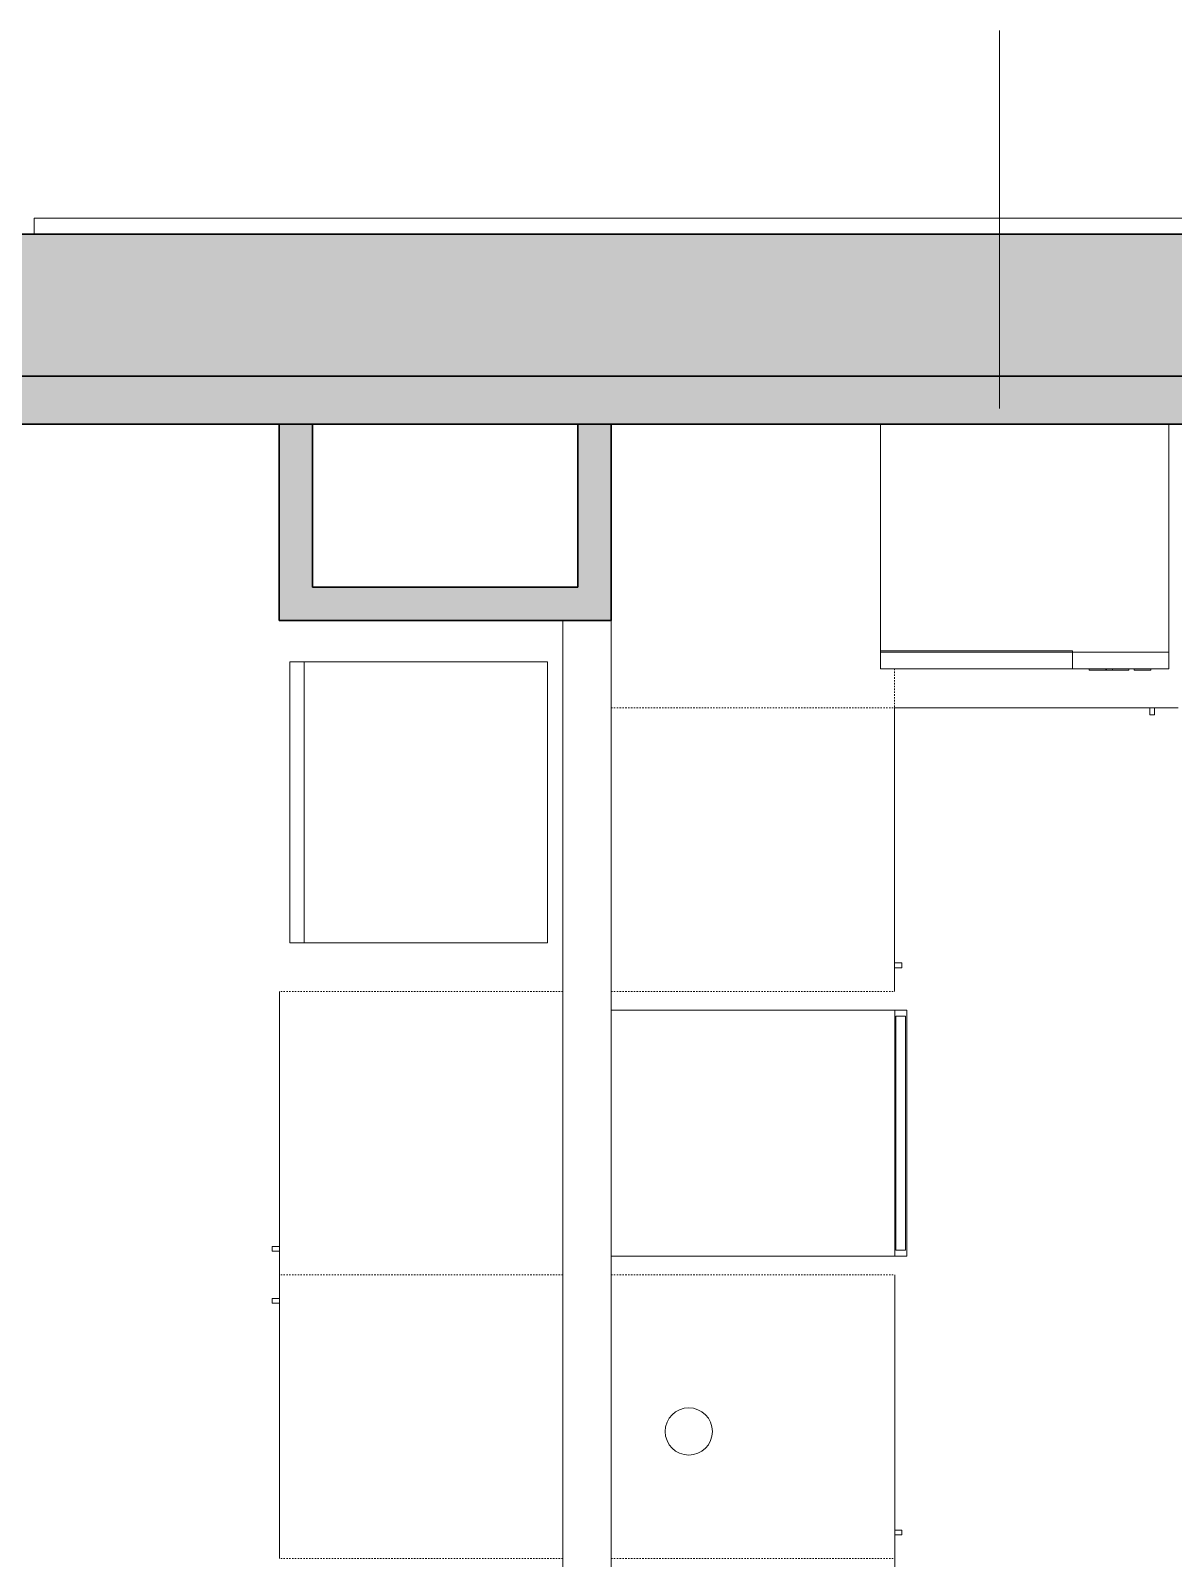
# Model space of a CAD drawing. Header units: millimetres. Extents: x 155927 to 317870, y -36033 to 97293.
# Drawn here: x 197051 to 199469, y 31846 to 35079 of the extents above; entities that cross this region are included whole.
import ezdxf

# ---------------------------------------------------------------- set-up
doc = ezdxf.new("R2010")
doc.units = ezdxf.units.MM
doc.header["$MEASUREMENT"] = 0
doc.linetypes.add('Dash', pattern=[6, 3, -3])
doc.linetypes.add('Dash_2_', pattern=[6, 3, -3])
for name, color, linetype, lineweight in [('A-GENM', 8, 'CONTINUOUS', 9), ('A-GLAZ', 7, 'CONTINUOUS', 9), ('A-GLAZ-CURT', 7, 'CONTINUOUS', 9), ('A-WALL', 7, 'CONTINUOUS', 9), ('A-WALL-PATT', 7, 'CONTINUOUS', 9), ('I-WALL', 7, 'CONTINUOUS', 9), ('P-SANR-FIXT', 7, 'CONTINUOUS', 9), ('Q-CASE', 8, 'CONTINUOUS', 9), ('Q-CASE-HDLN', 8, 'Dash_2_', 9), ('Q-SPCQ', 8, 'CONTINUOUS', 9)]:
    doc.layers.add(name, color=color, linetype=linetype, lineweight=lineweight)

msp = doc.modelspace()

# ---------------------------------------------------------------- hatches: boundary and pattern name
at = {"layer": 'A-WALL-PATT'}
h = msp.add_hatch(color=256, dxfattribs=at)
h.paths.add_polyline_path([(156460.8, 34347.6), (157908.8, 34347.6), (157908.8, 34647.6), (156460.8, 34647.6)], flags=0)
h.paths.add_polyline_path([(166692.8, 34347.6), (185283.8, 34347.6), (185283.8, 34647.6), (166692.8, 34647.6)], flags=0)
h.paths.add_polyline_path([(187318, 34347.6), (190658.8, 34347.6), (190658.8, 34647.6), (187318, 34647.6)], flags=0)
h.paths.add_polyline_path([(196942.8, 34347.6), (200283.7, 34347.6), (200283.7, 34647.6), (196942.8, 34647.6)], flags=0)
h.paths.add_polyline_path([(202317.8, 34347.6), (220908.8, 34347.6), (220908.8, 34647.6), (202317.8, 34647.6)], flags=0)
h.paths.add_polyline_path([(229692.8, 34347.6), (231140.8, 34347.6), (231140.8, 34647.6), (229692.8, 34647.6)], flags=0)
h = msp.add_hatch(color=256, dxfattribs=at)
h.paths.add_polyline_path([(210693.8, 34245.6), (210693.8, 34347.6), (196942.8, 34347.6), (196942.8, 34245.6), (208198.8, 34245.6)], flags=0)
h.paths.add_polyline_path([(190658.8, 34245.6), (190658.8, 34347.6), (176931.2, 34347.6), (176931.2, 34245.6), (188952.5, 34245.6)], flags=0)
for points in [[(197647, 33830.6), (197647, 34245.6), (197577, 34245.6), (197577, 33830.6)], [(198279, 33900.6), (198279, 34245.6), (198209, 34245.6), (198209, 33900.6)], [(197647, 33830.6), (198279, 33830.6), (198279, 33900.6), (197647, 33900.6)]]:
    msp.add_hatch(color=256, dxfattribs=at).paths.add_polyline_path(points, flags=0)

# ---------------------------------------------------------------- linework, layer by layer
at = {"layer": 'A-GENM'}
for p, q in [((198879.1, 33006), (198279, 33006)), ((198879.1, 33006), (198904.5, 33006)), ((198879.1, 32485.3), (198879.1, 33006)), ((198901.9, 32993.3), (198881.7, 32993.3)), ((198881.7, 32993.3), (198881.7, 32498)), ((198881.7, 32498), (198881.7, 32993.3)), ((198881.7, 32993.3), (198901.9, 32993.3)), ((198901.9, 32498), (198901.9, 32993.3)), ((198901.9, 32993.3), (198901.9, 32498)), ((198904.5, 32485.3), (198904.5, 33006)), ((198881.7, 32498), (198901.9, 32498)), ((198901.9, 32498), (198881.7, 32498)), ((198279, 32485.3), (198879.1, 32485.3)), ((198904.5, 32485.3), (198879.1, 32485.3))]:
    msp.add_line(p, q, dxfattribs=at)
at = {"layer": 'A-GLAZ'}
msp.add_line((199100.8, 34278.6), (199100.8, 35078.6), dxfattribs=at)
at = {"layer": 'A-GLAZ-CURT', "lineweight": 20}
for p, q in [((199792.8, 34681.6), (197058.8, 34681.6)), ((197058.8, 34681.6), (197058.8, 34647.6)), ((197058.8, 34647.6), (199792.8, 34647.6))]:
    msp.add_line(p, q, dxfattribs=at)
at = {"layer": 'A-WALL', "lineweight": 30}
for p, q in [((200283.7, 34647.6), (196942.8, 34647.6)), ((196942.8, 34347.6), (200283.7, 34347.6))]:
    msp.add_line(p, q, dxfattribs=at)
at = {"layer": 'I-WALL', "lineweight": 30}
for p, q in [((210693.8, 34347.6), (196942.8, 34347.6)), ((196942.8, 34245.6), (210693.8, 34245.6)), ((197577, 34245.6), (197577, 33830.6)), ((197647, 34245.6), (197577, 34245.6)), ((197647, 33900.6), (197647, 34245.6)), ((198209, 34245.6), (198209, 33900.6)), ((198279, 34245.6), (198209, 34245.6)), ((198279, 33900.6), (198279, 34245.6)), ((198209, 33900.6), (197647, 33900.6)), ((198279, 33830.6), (198279, 33900.6)), ((197577, 33830.6), (197647, 33830.6)), ((197647, 33830.6), (198279, 33830.6))]:
    msp.add_line(p, q, dxfattribs=at)
at = {"layer": 'I-WALL'}
for p, q in [((198177, 30648.1), (198177, 33830.6)), ((198279, 33830.6), (198177, 33830.6)), ((198279, 33830.6), (198279, 30648.1))]:
    msp.add_line(p, q, dxfattribs=at)
at = {"layer": 'P-SANR-FIXT'}
for start, end in [(0, 180), (180, 0)]:
    msp.add_arc((198443.4, 32114.3), 50, start, end, dxfattribs=at)
at = {"layer": 'Q-CASE'}
for p, q in [((198878.9, 33645.6), (199478.9, 33645.6)), ((198878.9, 33645.6), (198878.9, 33045.6)), ((199418.9, 33645.6), (199418.9, 33630.6)), ((199418.9, 33630.6), (199428.9, 33630.6)), ((199428.9, 33630.6), (199428.9, 33645.6)), ((198893.9, 33105.6), (198878.9, 33105.6)), ((198878.9, 33095.6), (198893.9, 33095.6)), ((198893.9, 33095.6), (198893.9, 33105.6)), ((197577.2, 33045.6), (197577.2, 32445.6)), ((197577.2, 32505.6), (197562.2, 32505.6)), ((197562.2, 32505.6), (197562.2, 32495.6)), ((197562.2, 32495.6), (197577.2, 32495.6)), ((197577.2, 31845.6), (197577.2, 32445.6)), ((198879, 32445.6), (198879, 31845.6)), ((197577.2, 32395.6), (197562.2, 32395.6)), ((197562.2, 32395.6), (197562.2, 32385.6)), ((197562.2, 32385.6), (197577.2, 32385.6)), ((198894, 31905.6), (198879, 31905.6)), ((198879, 31895.6), (198894, 31895.6)), ((198894, 31895.6), (198894, 31905.6)), ((198879, 31245.6), (198879, 31845.6))]:
    msp.add_line(p, q, dxfattribs=at)
at = {"layer": 'Q-CASE-HDLN', "linetype": 'Dash'}
for p, q in [((198878.9, 33728.1), (198878.9, 33645.6)), ((198279, 33645.6), (198878.9, 33645.6)), ((198177, 33045.6), (197577.2, 33045.6)), ((198279, 33045.6), (198878.9, 33045.6)), ((198177, 32445.6), (197577.2, 32445.6)), ((198177, 32445.6), (197577.2, 32445.6)), ((198279, 32445.6), (198879, 32445.6)), ((198177, 31845.6), (197577.2, 31845.6)), ((198279, 31845.6), (198879, 31845.6)), ((198279, 31845.6), (198879, 31845.6))]:
    msp.add_line(p, q, dxfattribs=at)
at = {"layer": 'Q-SPCQ'}
for p, q in [((198849.1, 34245.6), (198849.1, 33763)), ((199458.7, 33763), (199458.7, 34245.6)), ((198849.1, 33766.2), (199255.5, 33766.2)), ((198849.1, 33728.1), (198849.1, 33766.2)), ((198849.1, 33763), (199458.7, 33763)), ((199255.5, 33766.2), (199255.5, 33728.1)), ((199458.7, 33728.1), (199458.7, 33763)), ((198144.7, 33743.1), (197599.7, 33743.1)), ((197599.7, 33743.1), (197599.7, 33148.1)), ((197599.7, 33148.1), (197599.7, 33743.1)), ((197599.7, 33743.1), (198144.7, 33743.1)), ((197629.7, 33743.1), (197629.7, 33148.1)), ((198144.7, 33148.1), (198144.7, 33743.1)), ((198144.7, 33743.1), (198144.7, 33148.1)), ((199255.5, 33728.1), (198849.1, 33728.1)), ((199458.7, 33728.1), (199255.5, 33728.1)), ((199290.4, 33728.1), (199290.4, 33724.9)), ((199325.4, 33724.9), (199290.4, 33724.9)), ((199325.4, 33728.1), (199325.4, 33724.9)), ((199326.9, 33724.9), (199325.4, 33724.9)), ((199326.9, 33724.9), (199326.9, 33728.1)), ((199339.6, 33724.9), (199327.5, 33724.9)), ((199339.6, 33728.1), (199339.6, 33724.9)), ((199374.5, 33724.9), (199339.6, 33724.9)), ((199374.5, 33724.9), (199374.5, 33728.1)), ((199385.7, 33728.1), (199385.7, 33724.9)), ((199420.6, 33724.9), (199385.7, 33724.9)), ((199420.6, 33724.9), (199420.6, 33728.1)), ((197599.7, 33148.1), (198144.7, 33148.1)), ((198144.7, 33148.1), (197599.7, 33148.1))]:
    msp.add_line(p, q, dxfattribs=at)

doc.saveas('drawing.dxf')
